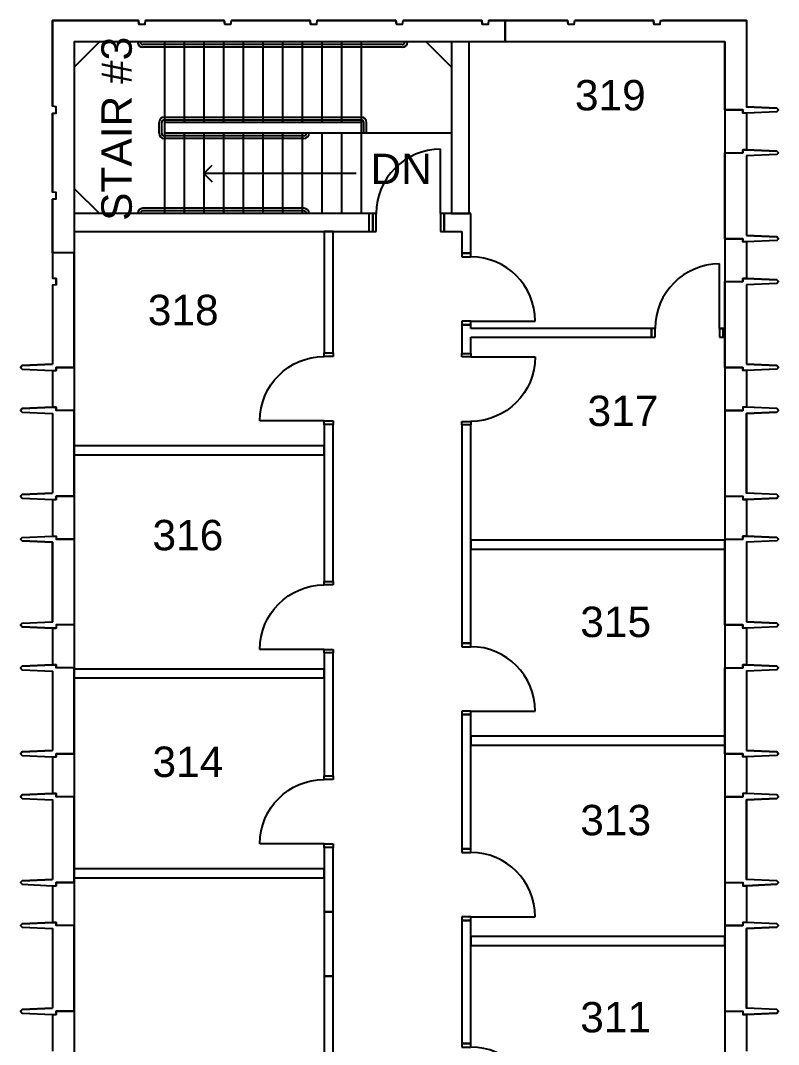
# Model space of a CAD drawing. Header units: inches. Extents: x 284 to 2008, y 299 to 1857.
# Drawn here: x 1196 to 1620, y 1284 to 1857 of the extents above; entities that cross this region are included whole.
import ezdxf

# ---------------------------------------------------------------- set-up
doc = ezdxf.new("R2010")
doc.units = ezdxf.units.IN
doc.header["$MEASUREMENT"] = 0
for name, color, linetype in [('A-DOOR', 4, 'Continuous'), ('A-FLOR-HRAL', 4, 'Continuous'), ('A-FLOR-STRS', 4, 'Continuous'), ('A-PFLR-NOTE', 3, 'Continuous'), ('A-WALL', 5, 'Continuous')]:
    doc.layers.add(name, color=color, linetype=linetype)
doc.styles.get("Standard").update_dxf_attribs({"font": 'arial.ttf'})

# ---------------------------------------------------------------- blocks, each defined once
blk = doc.blocks.new('D1 Metal_26')
at = {"color": 0, "linetype": 'ByBlock'}
for p, q in [((18, 0), (18, 36)), ((-18, 0), (-20, 0)), ((-20, 0), (-20, -5)), ((-18, -5), (-18, 0)), ((20, 0), (18, 0)), ((18, 0), (18, -5)), ((20, -5), (20, 0)), ((-20, -5), (-18, -5)), ((18, -5), (20, -5))]:
    blk.add_line(p, q, dxfattribs=at)
blk.add_arc((18, 0), 36, 90, 180, dxfattribs=at)
blk = doc.blocks.new('D1 Metal_24')
at = {"color": 0, "linetype": 'ByBlock'}
for p, q in [((18, 0), (18, 36)), ((-18, 0), (-20, 0)), ((-20, 0), (-20, -5)), ((-18, -5), (-18, 0)), ((20, 0), (18, 0)), ((18, 0), (18, -5)), ((20, -5), (20, 0)), ((-20, -5), (-18, -5)), ((18, -5), (20, -5))]:
    blk.add_line(p, q, dxfattribs=at)
blk.add_arc((18, 0), 36, 90, 180, dxfattribs=at)
blk = doc.blocks.new('D1 Metal_25')
at = {"color": 0, "linetype": 'ByBlock'}
for p, q in [((18, 0), (18, 36)), ((-18, 0), (-20, 0)), ((-20, 0), (-20, -5)), ((-18, -5), (-18, 0)), ((20, 0), (18, 0)), ((18, 0), (18, -5)), ((20, -5), (20, 0)), ((-20, -5), (-18, -5)), ((18, -5), (20, -5))]:
    blk.add_line(p, q, dxfattribs=at)
blk.add_arc((18, 0), 36, 90, 180, dxfattribs=at)
blk = doc.blocks.new('D1 Metal_51')
at = {"color": 0, "linetype": 'ByBlock'}
for p, q in [((18, 0), (18, 36)), ((-18, 0), (-20, 0)), ((-20, 0), (-20, -5)), ((-18, -5), (-18, 0)), ((20, 0), (18, 0)), ((18, 0), (18, -5)), ((20, -5), (20, 0)), ((-20, -5), (-18, -5)), ((18, -5), (20, -5))]:
    blk.add_line(p, q, dxfattribs=at)
blk.add_arc((18, 0), 36, 90, 180, dxfattribs=at)
blk = doc.blocks.new('D1 Metal_31')
at = {"color": 0, "linetype": 'ByBlock'}
for p, q in [((18, 0), (18, 36)), ((-18, 0), (-20, 0)), ((-20, 0), (-20, -10)), ((-18, -10), (-18, 0)), ((20, 0), (18, 0)), ((18, 0), (18, -10)), ((20, -10), (20, 0)), ((-20, -10), (-18, -10)), ((18, -10), (20, -10))]:
    blk.add_line(p, q, dxfattribs=at)
blk.add_arc((18, 0), 36, 90, 180, dxfattribs=at)

msp = doc.modelspace()

# ---------------------------------------------------------------- linework, layer by layer
at = {"layer": 'A-DOOR', "linetype": 'Continuous'}
for p, q in [((1392.59, 1748.78), (1390.59, 1748.78)), ((1392.59, 1738.78), (1392.59, 1748.78)), ((1390.59, 1738.78), (1392.59, 1738.78))]:
    msp.add_line(p, q, dxfattribs=at)
at = {"layer": 'A-FLOR-HRAL', "linetype": 'Continuous'}
for p, q in [((1409.09, 1843.27), (1264.09, 1843.27)), ((1409.09, 1841.77), (1264.09, 1841.77)), ((1273.09, 1793.78), (1273.09, 1799.78)), ((1274.59, 1793.78), (1274.59, 1799.78)), ((1276.09, 1802.78), (1386.09, 1802.78)), ((1276.09, 1801.28), (1386.09, 1801.28)), ((1387.59, 1793.78), (1387.59, 1799.78)), ((1389.09, 1793.78), (1389.09, 1799.78)), ((1354.09, 1792.28), (1276.09, 1792.28)), ((1354.09, 1790.78), (1276.09, 1790.78)), ((1354.09, 1751.79), (1264.09, 1751.79)), ((1354.09, 1750.29), (1264.09, 1750.29))]:
    msp.add_line(p, q, dxfattribs=at)
for centre, radius, start, end in [((1264.09, 1844.77), 3, 180, 270), ((1264.09, 1844.77), 1.5, 180, 270), ((1409.09, 1844.78), 3, 270, 360), ((1409.09, 1844.78), 1.5, 270, 360), ((1276.09, 1799.78), 3, 90, 180), ((1276.09, 1799.78), 1.5, 90, 180), ((1386.09, 1799.78), 3, 360, 90), ((1386.09, 1799.78), 1.5, 360, 90), ((1276.09, 1793.78), 3, 180, 270), ((1276.09, 1793.78), 1.5, 180, 270), ((1354.09, 1793.78), 3, 270, 360), ((1354.09, 1793.78), 1.5, 270, 360), ((1264.09, 1748.79), 3, 90, 180), ((1264.09, 1748.79), 1.5, 90, 180), ((1354.09, 1748.79), 3, 360, 90), ((1354.09, 1748.79), 1.5, 360, 90)]:
    msp.add_arc(centre, radius, start, end, dxfattribs=at)
at = {"layer": 'A-FLOR-STRS', "linetype": 'Continuous'}
for p, q in [((1276.09, 1844.78), (1276.09, 1748.78)), ((1287.09, 1844.78), (1287.09, 1799.78)), ((1298.09, 1844.78), (1298.09, 1799.78)), ((1309.09, 1844.78), (1309.09, 1799.78)), ((1320.09, 1844.78), (1320.09, 1799.78)), ((1331.09, 1844.78), (1331.09, 1799.78)), ((1342.09, 1844.78), (1342.09, 1799.78)), ((1353.09, 1844.78), (1353.09, 1799.78)), ((1364.09, 1844.78), (1364.09, 1799.78)), ((1375.09, 1844.78), (1375.09, 1799.78)), ((1386.09, 1844.78), (1386.09, 1793.78)), ((1287.09, 1793.78), (1287.09, 1748.78)), ((1298.09, 1793.78), (1298.09, 1748.78)), ((1309.09, 1793.78), (1309.09, 1748.78)), ((1320.09, 1793.78), (1320.09, 1748.78)), ((1331.09, 1793.78), (1331.09, 1748.78)), ((1342.09, 1793.78), (1342.09, 1748.78)), ((1353.09, 1793.78), (1353.09, 1748.78)), ((1364.09, 1793.78), (1364.09, 1748.78)), ((1375.09, 1793.78), (1375.09, 1748.78)), ((1386.09, 1793.78), (1386.09, 1748.78))]:
    msp.add_line(p, q, dxfattribs=at)
at = {"layer": 'A-PFLR-NOTE'}
for p, q in [((1298.09, 1771.28), (1302.75, 1775.94)), ((1383.38, 1771.28), (1298.09, 1771.28)), ((1298.09, 1771.28), (1302.75, 1766.61))]:
    msp.add_line(p, q, dxfattribs=at)
at = {"layer": 'A-WALL', "linetype": 'Continuous'}
for p, q in [((1213.59, 1856.78), (1213.59, 1808.78)), ((1261.59, 1856.78), (1213.59, 1856.78)), ((1261.84, 1854.78), (1261.59, 1856.78)), ((1265.34, 1854.78), (1265.59, 1856.78)), ((1309.59, 1856.78), (1265.59, 1856.78)), ((1309.84, 1854.78), (1309.59, 1856.78)), ((1313.34, 1854.78), (1313.59, 1856.78)), ((1357.59, 1856.78), (1313.59, 1856.78)), ((1357.84, 1854.78), (1357.59, 1856.78)), ((1361.34, 1854.78), (1361.59, 1856.78)), ((1405.59, 1856.78), (1361.59, 1856.78)), ((1405.84, 1854.78), (1405.59, 1856.78)), ((1409.34, 1854.78), (1409.59, 1856.78)), ((1453.59, 1856.78), (1409.59, 1856.78)), ((1453.84, 1854.78), (1453.59, 1856.78)), ((1457.34, 1854.78), (1457.59, 1856.78)), ((1501.59, 1856.78), (1457.59, 1856.78)), ((1501.84, 1854.78), (1501.59, 1856.78)), ((1505.34, 1854.78), (1505.59, 1856.78)), ((1549.59, 1856.78), (1505.59, 1856.78)), ((1549.84, 1854.78), (1549.59, 1856.78)), ((1553.34, 1854.78), (1553.59, 1856.78)), ((1601.59, 1856.78), (1554.68, 1856.78)), ((1601.59, 1856.78), (1601.59, 1808.53)), ((1261.84, 1854.78), (1265.34, 1854.78)), ((1309.84, 1854.78), (1313.34, 1854.78)), ((1357.84, 1854.78), (1361.34, 1854.78)), ((1405.84, 1854.78), (1409.34, 1854.78)), ((1453.84, 1854.78), (1457.34, 1854.78)), ((1501.84, 1854.78), (1505.34, 1854.78)), ((1549.84, 1854.78), (1553.34, 1854.78)), ((1225.59, 1844.78), (1225.59, 1662.78)), ((1589.59, 1844.78), (1225.59, 1844.78)), ((1225.59, 1830.64), (1239.73, 1844.78)), ((1436.59, 1830.64), (1422.45, 1844.78)), ((1436.59, 1844.78), (1436.59, 1748.78)), ((1446.59, 1844.78), (1436.59, 1844.78)), ((1446.59, 1748.78), (1446.59, 1844.78)), ((1589.59, 1844.78), (1589.59, 1806.78)), ((1215.59, 1808.53), (1213.59, 1808.78)), ((1215.59, 1805.03), (1213.59, 1804.78)), ((1213.59, 1804.78), (1213.59, 1760.78)), ((1215.59, 1805.03), (1215.59, 1808.53)), ((1589.59, 1806.78), (1589.59, 1782.78)), ((1589.59, 1806.78), (1599.59, 1806.78)), ((1599.59, 1806.78), (1599.59, 1805.03)), ((1601.59, 1805.03), (1599.59, 1805.03)), ((1618.59, 1807.78), (1601.59, 1808.53)), ((1618.59, 1805.78), (1601.59, 1805.03)), ((1601.59, 1805.03), (1601.59, 1784.53)), ((1619.59, 1806.78), (1618.59, 1807.78)), ((1619.59, 1806.78), (1618.59, 1805.78)), ((1386.09, 1799.78), (1276.09, 1799.78)), ((1436.59, 1793.78), (1276.09, 1793.78)), ((1589.59, 1782.78), (1589.59, 1734.78)), ((1589.59, 1782.78), (1599.59, 1782.78)), ((1601.59, 1784.53), (1599.59, 1784.53)), ((1599.59, 1784.53), (1599.59, 1782.78)), ((1618.59, 1783.78), (1601.59, 1784.53)), ((1618.59, 1781.78), (1601.59, 1781.03)), ((1601.59, 1781.03), (1601.59, 1736.53)), ((1619.59, 1782.78), (1618.59, 1783.78)), ((1619.59, 1782.78), (1618.59, 1781.78)), ((1215.59, 1760.53), (1213.59, 1760.78)), ((1215.59, 1757.03), (1215.59, 1760.53)), ((1225.59, 1762.92), (1239.73, 1748.78)), ((1215.59, 1757.03), (1213.59, 1756.78)), ((1213.59, 1756.78), (1213.59, 1712.78)), ((1390.59, 1748.78), (1225.59, 1748.78)), ((1225.59, 1748.78), (1225.59, 1738.78)), ((1390.59, 1738.78), (1390.59, 1748.78)), ((1447.46, 1748.78), (1432.59, 1748.78)), ((1432.59, 1748.78), (1432.59, 1738.78)), ((1436.59, 1748.78), (1446.59, 1748.78)), ((1447.46, 1738.78), (1447.46, 1748.78)), ((1225.59, 1738.78), (1390.59, 1738.78)), ((1370.46, 1738.78), (1365.46, 1738.78)), ((1365.46, 1738.78), (1365.46, 1670.9)), ((1370.46, 1670.9), (1370.46, 1738.78)), ((1432.59, 1738.78), (1442.46, 1738.78)), ((1442.46, 1738.78), (1442.46, 1726.65)), ((1447.46, 1726.65), (1447.46, 1738.78)), ((1618.59, 1735.78), (1601.59, 1736.53)), ((1619.59, 1734.78), (1618.59, 1735.78)), ((1589.59, 1734.78), (1589.59, 1710.78)), ((1589.59, 1734.78), (1599.59, 1734.78)), ((1599.59, 1734.78), (1599.59, 1733.03)), ((1601.59, 1733.03), (1599.59, 1733.03)), ((1618.59, 1733.78), (1601.59, 1733.03)), ((1601.59, 1733.03), (1601.59, 1712.53)), ((1619.59, 1734.78), (1618.59, 1733.78)), ((1442.46, 1726.65), (1447.46, 1726.65)), ((1215.59, 1712.53), (1213.59, 1712.78)), ((1215.59, 1709.03), (1215.59, 1712.53)), ((1601.59, 1712.53), (1599.59, 1712.53)), ((1599.59, 1712.53), (1599.59, 1710.78)), ((1618.59, 1711.78), (1601.59, 1712.53)), ((1215.59, 1709.03), (1213.59, 1708.78)), ((1213.59, 1708.78), (1213.59, 1664.53)), ((1589.59, 1710.78), (1589.59, 1662.78)), ((1589.59, 1710.78), (1599.59, 1710.78)), ((1618.59, 1709.78), (1601.59, 1709.03)), ((1601.59, 1709.03), (1601.59, 1664.53)), ((1619.59, 1710.78), (1618.59, 1711.78)), ((1619.59, 1710.78), (1618.59, 1709.78)), ((1442.46, 1686.65), (1442.46, 1670.65)), ((1447.46, 1686.65), (1442.46, 1686.65)), ((1447.46, 1684.65), (1447.46, 1686.65)), ((1548.59, 1684.65), (1447.46, 1684.65)), ((1548.59, 1679.65), (1548.59, 1684.65)), ((1586.59, 1684.65), (1586.59, 1679.65)), ((1586.59, 1684.65), (1589.59, 1684.65)), ((1588.59, 1679.65), (1588.59, 1684.65)), ((1589.59, 1684.65), (1588.59, 1684.65)), ((1589.59, 1679.65), (1589.59, 1684.65)), ((1447.46, 1679.65), (1548.59, 1679.65)), ((1447.46, 1670.65), (1447.46, 1679.65)), ((1586.59, 1679.65), (1589.59, 1679.65)), ((1588.59, 1679.65), (1589.59, 1679.65)), ((1365.46, 1670.9), (1370.46, 1670.9)), ((1442.46, 1670.65), (1447.46, 1670.65)), ((1195.59, 1662.78), (1196.59, 1663.78)), ((1195.59, 1662.78), (1196.59, 1661.78)), ((1196.59, 1663.78), (1213.59, 1664.53)), ((1196.59, 1661.78), (1213.59, 1661.03)), ((1213.59, 1661.03), (1213.59, 1640.53)), ((1213.59, 1661.03), (1215.59, 1661.03)), ((1215.59, 1662.78), (1215.59, 1661.03)), ((1225.59, 1662.78), (1215.59, 1662.78)), ((1225.59, 1662.78), (1225.59, 1638.78)), ((1589.59, 1662.78), (1589.59, 1638.78)), ((1589.59, 1662.78), (1599.59, 1662.78)), ((1599.59, 1662.78), (1599.59, 1661.03)), ((1601.59, 1661.03), (1599.59, 1661.03)), ((1618.59, 1663.78), (1601.59, 1664.53)), ((1618.59, 1661.78), (1601.59, 1661.03)), ((1601.59, 1661.03), (1601.59, 1640.53)), ((1619.59, 1662.78), (1618.59, 1663.78)), ((1619.59, 1662.78), (1618.59, 1661.78)), ((1195.59, 1638.78), (1196.59, 1639.78)), ((1195.59, 1638.78), (1196.59, 1637.78)), ((1196.59, 1639.78), (1213.59, 1640.53)), ((1196.59, 1637.78), (1213.59, 1637.03)), ((1213.59, 1640.53), (1215.59, 1640.53)), ((1215.59, 1640.53), (1215.59, 1638.78)), ((1225.59, 1638.78), (1215.59, 1638.78)), ((1225.59, 1638.78), (1225.59, 1590.78)), ((1589.59, 1638.78), (1589.59, 1590.78)), ((1589.59, 1638.78), (1599.59, 1638.78)), ((1601.59, 1640.53), (1599.59, 1640.53)), ((1599.59, 1640.53), (1599.59, 1638.78)), ((1618.59, 1639.78), (1601.59, 1640.53)), ((1618.59, 1637.78), (1601.59, 1637.03)), ((1619.59, 1638.78), (1618.59, 1639.78)), ((1619.59, 1638.78), (1618.59, 1637.78)), ((1213.59, 1637.03), (1213.59, 1592.53)), ((1601.59, 1637.03), (1601.59, 1592.53)), ((1370.46, 1630.9), (1365.46, 1630.9)), ((1365.46, 1630.9), (1365.46, 1543.15)), ((1370.46, 1543.15), (1370.46, 1630.9)), ((1442.46, 1630.65), (1442.46, 1508.65)), ((1447.46, 1630.65), (1442.46, 1630.65)), ((1447.46, 1508.65), (1447.46, 1630.65)), ((1365.46, 1618.9), (1225.59, 1618.9)), ((1225.59, 1618.9), (1225.59, 1613.9)), ((1365.46, 1613.9), (1365.46, 1618.9)), ((1225.59, 1613.9), (1365.46, 1613.9)), ((1195.59, 1590.78), (1196.59, 1591.78)), ((1196.59, 1591.78), (1213.59, 1592.53)), ((1618.59, 1591.78), (1601.59, 1592.53)), ((1619.59, 1590.78), (1618.59, 1591.78)), ((1195.59, 1590.78), (1196.59, 1589.78)), ((1196.59, 1589.78), (1213.59, 1589.03)), ((1213.59, 1589.03), (1213.59, 1568.53)), ((1213.59, 1589.03), (1215.59, 1589.03)), ((1215.59, 1590.78), (1215.59, 1589.03)), ((1225.59, 1590.78), (1215.59, 1590.78)), ((1225.59, 1590.78), (1225.59, 1566.78)), ((1589.59, 1590.78), (1589.59, 1566.78)), ((1589.59, 1590.78), (1599.59, 1590.78)), ((1599.59, 1590.78), (1599.59, 1589.03)), ((1601.59, 1589.03), (1599.59, 1589.03)), ((1618.59, 1589.78), (1601.59, 1589.03)), ((1601.59, 1589.03), (1601.59, 1568.53)), ((1619.59, 1590.78), (1618.59, 1589.78)), ((1195.59, 1566.78), (1196.59, 1567.78)), ((1195.59, 1566.78), (1196.59, 1565.78)), ((1196.59, 1567.78), (1213.59, 1568.53)), ((1196.59, 1565.78), (1213.59, 1565.03)), ((1213.59, 1568.53), (1215.59, 1568.53)), ((1213.59, 1565.03), (1213.59, 1520.53)), ((1215.59, 1568.53), (1215.59, 1566.78)), ((1225.59, 1566.78), (1215.59, 1566.78)), ((1225.59, 1566.78), (1225.59, 1518.78)), ((1589.59, 1566.15), (1447.46, 1566.15)), ((1447.46, 1566.15), (1447.46, 1561.15)), ((1589.59, 1566.78), (1589.59, 1518.78)), ((1589.59, 1566.78), (1599.59, 1566.78)), ((1589.59, 1561.15), (1589.59, 1566.15)), ((1601.59, 1568.53), (1599.59, 1568.53)), ((1599.59, 1568.53), (1599.59, 1566.78)), ((1618.59, 1567.78), (1601.59, 1568.53)), ((1618.59, 1565.78), (1601.59, 1565.03)), ((1601.59, 1565.03), (1601.59, 1520.53)), ((1619.59, 1566.78), (1618.59, 1567.78)), ((1619.59, 1566.78), (1618.59, 1565.78)), ((1447.46, 1561.15), (1589.59, 1561.15)), ((1365.46, 1543.15), (1370.46, 1543.15)), ((1195.59, 1518.78), (1196.59, 1519.78)), ((1195.59, 1518.78), (1196.59, 1517.78)), ((1196.59, 1519.78), (1213.59, 1520.53)), ((1196.59, 1517.78), (1213.59, 1517.03)), ((1215.59, 1518.78), (1215.59, 1517.03)), ((1225.59, 1518.78), (1215.59, 1518.78)), ((1225.59, 1518.78), (1225.59, 1494.78)), ((1589.59, 1518.78), (1589.59, 1494.78)), ((1589.59, 1518.78), (1599.59, 1518.78)), ((1599.59, 1518.78), (1599.59, 1517.03)), ((1618.59, 1519.78), (1601.59, 1520.53)), ((1618.59, 1517.78), (1601.59, 1517.03)), ((1619.59, 1518.78), (1618.59, 1519.78)), ((1619.59, 1518.78), (1618.59, 1517.78)), ((1213.59, 1517.03), (1213.59, 1496.53)), ((1213.59, 1517.03), (1215.59, 1517.03)), ((1601.59, 1517.03), (1599.59, 1517.03)), ((1601.59, 1517.03), (1601.59, 1496.53)), ((1442.46, 1508.65), (1447.46, 1508.65)), ((1370.46, 1503.15), (1365.46, 1503.15)), ((1365.46, 1503.15), (1365.46, 1434.4)), ((1370.46, 1434.4), (1370.46, 1503.15)), ((1195.59, 1494.78), (1196.59, 1495.78)), ((1195.59, 1494.78), (1196.59, 1493.78)), ((1196.59, 1495.78), (1213.59, 1496.53)), ((1213.59, 1496.53), (1215.59, 1496.53)), ((1215.59, 1496.53), (1215.59, 1494.78)), ((1225.59, 1494.78), (1215.59, 1494.78)), ((1225.59, 1494.78), (1225.59, 1446.78)), ((1589.59, 1494.78), (1589.59, 1446.78)), ((1589.59, 1494.78), (1599.59, 1494.78)), ((1601.59, 1496.53), (1599.59, 1496.53)), ((1599.59, 1496.53), (1599.59, 1494.78)), ((1618.59, 1495.78), (1601.59, 1496.53)), ((1619.59, 1494.78), (1618.59, 1495.78)), ((1619.59, 1494.78), (1618.59, 1493.78)), ((1196.59, 1493.78), (1213.59, 1493.03)), ((1213.59, 1493.03), (1213.59, 1448.53)), ((1365.46, 1494.15), (1225.59, 1494.15)), ((1225.59, 1494.15), (1225.59, 1489.15)), ((1225.59, 1489.15), (1365.46, 1489.15)), ((1365.46, 1489.15), (1365.46, 1494.15)), ((1618.59, 1493.78), (1601.59, 1493.03)), ((1601.59, 1493.03), (1601.59, 1448.53)), ((1442.46, 1468.65), (1442.46, 1393.65)), ((1447.46, 1468.65), (1442.46, 1468.65)), ((1447.46, 1393.65), (1447.46, 1468.65)), ((1589.59, 1456.65), (1447.46, 1456.65)), ((1447.46, 1456.65), (1447.46, 1451.65)), ((1589.59, 1451.65), (1589.59, 1456.65)), ((1447.46, 1451.65), (1589.59, 1451.65)), ((1195.59, 1446.78), (1196.59, 1447.78)), ((1195.59, 1446.78), (1196.59, 1445.78)), ((1196.59, 1447.78), (1213.59, 1448.53)), ((1196.59, 1445.78), (1213.59, 1445.03)), ((1213.59, 1445.03), (1213.59, 1424.53)), ((1213.59, 1445.03), (1215.59, 1445.03)), ((1215.59, 1446.78), (1215.59, 1445.03)), ((1225.59, 1446.78), (1215.59, 1446.78)), ((1225.59, 1446.78), (1225.59, 1422.78)), ((1589.59, 1446.78), (1589.59, 1422.78)), ((1589.59, 1446.78), (1599.59, 1446.78)), ((1599.59, 1446.78), (1599.59, 1445.03)), ((1601.59, 1445.03), (1599.59, 1445.03)), ((1618.59, 1447.78), (1601.59, 1448.53)), ((1618.59, 1445.78), (1601.59, 1445.03)), ((1601.59, 1445.03), (1601.59, 1424.53)), ((1619.59, 1446.78), (1618.59, 1447.78)), ((1619.59, 1446.78), (1618.59, 1445.78)), ((1365.46, 1434.4), (1370.46, 1434.4)), ((1195.59, 1422.78), (1196.59, 1423.78)), ((1195.59, 1422.78), (1196.59, 1421.78)), ((1196.59, 1423.78), (1213.59, 1424.53)), ((1196.59, 1421.78), (1213.59, 1421.03)), ((1213.59, 1424.53), (1215.59, 1424.53)), ((1213.59, 1421.03), (1213.59, 1376.53)), ((1215.59, 1424.53), (1215.59, 1422.78)), ((1225.59, 1422.78), (1215.59, 1422.78)), ((1225.59, 1422.78), (1225.59, 1374.78)), ((1589.59, 1422.78), (1589.59, 1374.78)), ((1589.59, 1422.78), (1599.59, 1422.78)), ((1601.59, 1424.53), (1599.59, 1424.53)), ((1599.59, 1424.53), (1599.59, 1422.78)), ((1618.59, 1423.78), (1601.59, 1424.53)), ((1618.59, 1421.78), (1601.59, 1421.03)), ((1601.59, 1421.03), (1601.59, 1376.53)), ((1619.59, 1422.78), (1618.59, 1423.78)), ((1619.59, 1422.78), (1618.59, 1421.78)), ((1370.46, 1394.4), (1365.46, 1394.4)), ((1365.46, 1394.4), (1365.46, 1358.4)), ((1370.46, 1358.4), (1370.46, 1394.4)), ((1442.46, 1393.65), (1447.46, 1393.65)), ((1365.46, 1382.4), (1225.59, 1382.4)), ((1225.59, 1382.4), (1225.59, 1377.4)), ((1365.46, 1377.4), (1365.46, 1382.4)), ((1195.59, 1374.78), (1196.59, 1375.78)), ((1195.59, 1374.78), (1196.59, 1373.78)), ((1196.59, 1375.78), (1213.59, 1376.53)), ((1215.59, 1374.78), (1215.59, 1373.03)), ((1225.59, 1374.78), (1215.59, 1374.78)), ((1225.59, 1377.4), (1365.46, 1377.4)), ((1225.59, 1374.78), (1225.59, 1350.78)), ((1589.59, 1374.78), (1589.59, 1350.78)), ((1589.59, 1374.78), (1599.59, 1374.78)), ((1599.59, 1374.78), (1599.59, 1373.03)), ((1618.59, 1375.78), (1601.59, 1376.53)), ((1619.59, 1374.78), (1618.59, 1375.78)), ((1619.59, 1374.78), (1618.59, 1373.78)), ((1196.59, 1373.78), (1213.59, 1373.03)), ((1213.59, 1373.03), (1213.59, 1352.53)), ((1213.59, 1373.03), (1215.59, 1373.03)), ((1601.59, 1373.03), (1599.59, 1373.03)), ((1618.59, 1373.78), (1601.59, 1373.03)), ((1601.59, 1373.03), (1601.59, 1352.53)), ((1370.46, 1358.4), (1365.46, 1358.4)), ((1365.46, 1358.4), (1365.46, 1322.4)), ((1365.46, 1358.4), (1370.46, 1358.4)), ((1370.46, 1322.4), (1370.46, 1358.4)), ((1195.59, 1350.78), (1196.59, 1351.78)), ((1196.59, 1351.78), (1213.59, 1352.53)), ((1213.59, 1352.53), (1215.59, 1352.53)), ((1215.59, 1352.53), (1215.59, 1350.78)), ((1442.46, 1353.65), (1442.46, 1284.78)), ((1447.46, 1353.65), (1442.46, 1353.65)), ((1447.46, 1284.78), (1447.46, 1353.65)), ((1601.59, 1352.53), (1599.59, 1352.53)), ((1599.59, 1352.53), (1599.59, 1350.78)), ((1618.59, 1351.78), (1601.59, 1352.53)), ((1619.59, 1350.78), (1618.59, 1351.78)), ((1195.59, 1350.78), (1196.59, 1349.78)), ((1196.59, 1349.78), (1213.59, 1349.03)), ((1213.59, 1349.03), (1213.59, 1304.53)), ((1225.59, 1350.78), (1215.59, 1350.78)), ((1225.59, 1350.78), (1225.59, 1302.78)), ((1589.59, 1350.78), (1589.59, 1302.78)), ((1589.59, 1350.78), (1599.59, 1350.78)), ((1618.59, 1349.78), (1601.59, 1349.03)), ((1601.59, 1349.03), (1601.59, 1304.53)), ((1619.59, 1350.78), (1618.59, 1349.78)), ((1589.59, 1344.65), (1447.46, 1344.65)), ((1447.46, 1344.65), (1447.46, 1339.65)), ((1589.59, 1339.65), (1589.59, 1344.65)), ((1447.46, 1339.65), (1589.59, 1339.65)), ((1365.46, 1322.4), (1370.46, 1322.4)), ((1365.46, 1322.4), (1365.46, 1249.65)), ((1370.46, 1322.4), (1365.46, 1322.4)), ((1370.46, 1249.65), (1370.46, 1322.4)), ((1195.59, 1302.78), (1196.59, 1303.78)), ((1195.59, 1302.78), (1196.59, 1301.78)), ((1196.59, 1303.78), (1213.59, 1304.53)), ((1196.59, 1301.78), (1213.59, 1301.03)), ((1213.59, 1301.03), (1213.59, 1280.53)), ((1213.59, 1301.03), (1215.59, 1301.03)), ((1215.59, 1302.78), (1215.59, 1301.03)), ((1225.59, 1302.78), (1215.59, 1302.78)), ((1225.59, 1302.78), (1225.59, 1278.78)), ((1589.59, 1302.78), (1589.59, 1278.78)), ((1589.59, 1302.78), (1599.59, 1302.78)), ((1599.59, 1302.78), (1599.59, 1301.03)), ((1601.59, 1301.03), (1599.59, 1301.03)), ((1618.59, 1303.78), (1601.59, 1304.53)), ((1618.59, 1301.78), (1601.59, 1301.03)), ((1601.59, 1301.03), (1601.59, 1280.53)), ((1619.59, 1302.78), (1618.59, 1303.78)), ((1619.59, 1302.78), (1618.59, 1301.78)), ((1442.46, 1284.78), (1447.46, 1284.78))]:
    msp.add_line(p, q, dxfattribs=at)
for points in [[(1225.59, 1726.85), (1213.59, 1726.85), (1213.59, 1756.78), (1215.59, 1757.03), (1215.59, 1760.53), (1213.59, 1760.78), (1213.59, 1804.78), (1215.59, 1805.03), (1215.59, 1808.53), (1213.59, 1808.78), (1213.59, 1856.78), (1261.59, 1856.78), (1261.84, 1854.78), (1265.34, 1854.78), (1265.59, 1856.78), (1309.59, 1856.78), (1309.84, 1854.78), (1313.34, 1854.78), (1313.59, 1856.78), (1357.59, 1856.78), (1357.84, 1854.78), (1361.34, 1854.78), (1361.59, 1856.78), (1405.59, 1856.78), (1405.84, 1854.78), (1409.34, 1854.78), (1409.59, 1856.78), (1453.59, 1856.78), (1453.84, 1854.78), (1457.34, 1854.78), (1457.59, 1856.78), (1466.75, 1856.78), (1466.75, 1844.78), (1225.59, 1844.78)], [(1553.59, 1856.78), (1601.59, 1856.78), (1601.59, 1808.53), (1618.59, 1807.78), (1619.59, 1806.78), (1618.59, 1805.78), (1601.59, 1805.03), (1599.59, 1805.03), (1599.59, 1806.78), (1589.59, 1806.78), (1589.59, 1844.78), (1466.75, 1844.78), (1466.75, 1856.78), (1501.59, 1856.78), (1501.84, 1854.78), (1505.34, 1854.78), (1505.59, 1856.78), (1549.59, 1856.78), (1549.84, 1854.78), (1553.34, 1854.78)], [(1601.59, 1736.53), (1618.59, 1735.78), (1619.59, 1734.78), (1618.59, 1733.78), (1601.59, 1733.03), (1599.59, 1733.03), (1599.59, 1734.78), (1589.59, 1734.78), (1589.59, 1782.78), (1599.59, 1782.78), (1599.59, 1784.53), (1601.59, 1784.53), (1618.59, 1783.78), (1619.59, 1782.78), (1618.59, 1781.78), (1601.59, 1781.03)], [(1213.59, 1664.53), (1196.59, 1663.78), (1195.59, 1662.78), (1196.59, 1661.78), (1213.59, 1661.03), (1215.59, 1661.03), (1215.59, 1662.78), (1225.59, 1662.78), (1225.59, 1726.85), (1213.59, 1726.85), (1213.59, 1712.78), (1215.59, 1712.53), (1215.59, 1709.03), (1213.59, 1708.78)], [(1601.59, 1664.53), (1618.59, 1663.78), (1619.59, 1662.78), (1618.59, 1661.78), (1601.59, 1661.03), (1599.59, 1661.03), (1599.59, 1662.78), (1589.59, 1662.78), (1589.59, 1710.78), (1599.59, 1710.78), (1599.59, 1712.53), (1601.59, 1712.53), (1618.59, 1711.78), (1619.59, 1710.78), (1618.59, 1709.78), (1601.59, 1709.03)], [(1213.59, 1592.53), (1196.59, 1591.78), (1195.59, 1590.78), (1196.59, 1589.78), (1213.59, 1589.03), (1215.59, 1589.03), (1215.59, 1590.78), (1225.59, 1590.78), (1225.59, 1638.78), (1215.59, 1638.78), (1215.59, 1640.53), (1213.59, 1640.53), (1196.59, 1639.78), (1195.59, 1638.78), (1196.59, 1637.78), (1213.59, 1637.03)], [(1589.59, 1590.78), (1599.59, 1590.78), (1599.59, 1589.03), (1601.59, 1589.03), (1618.59, 1589.78), (1619.59, 1590.78), (1618.59, 1591.78), (1601.59, 1592.53), (1601.59, 1637.03), (1618.59, 1637.78), (1619.59, 1638.78), (1618.59, 1639.78), (1601.59, 1640.53), (1599.59, 1640.53), (1599.59, 1638.78), (1589.59, 1638.78)], [(1225.59, 1518.78), (1215.59, 1518.78), (1215.59, 1517.03), (1213.59, 1517.03), (1196.59, 1517.78), (1195.59, 1518.78), (1196.59, 1519.78), (1213.59, 1520.53), (1213.59, 1565.03), (1196.59, 1565.78), (1195.59, 1566.78), (1196.59, 1567.78), (1213.59, 1568.53), (1215.59, 1568.53), (1215.59, 1566.78), (1225.59, 1566.78)], [(1601.59, 1520.53), (1618.59, 1519.78), (1619.59, 1518.78), (1618.59, 1517.78), (1601.59, 1517.03), (1599.59, 1517.03), (1599.59, 1518.78), (1589.59, 1518.78), (1589.59, 1566.78), (1599.59, 1566.78), (1599.59, 1568.53), (1601.59, 1568.53), (1618.59, 1567.78), (1619.59, 1566.78), (1618.59, 1565.78), (1601.59, 1565.03)], [(1213.59, 1448.53), (1196.59, 1447.78), (1195.59, 1446.78), (1196.59, 1445.78), (1213.59, 1445.03), (1215.59, 1445.03), (1215.59, 1446.78), (1225.59, 1446.78), (1225.59, 1494.78), (1215.59, 1494.78), (1215.59, 1496.53), (1213.59, 1496.53), (1196.59, 1495.78), (1195.59, 1494.78), (1196.59, 1493.78), (1213.59, 1493.03)], [(1601.59, 1448.53), (1618.59, 1447.78), (1619.59, 1446.78), (1618.59, 1445.78), (1601.59, 1445.03), (1599.59, 1445.03), (1599.59, 1446.78), (1589.59, 1446.78), (1589.59, 1494.78), (1599.59, 1494.78), (1599.59, 1496.53), (1601.59, 1496.53), (1618.59, 1495.78), (1619.59, 1494.78), (1618.59, 1493.78), (1601.59, 1493.03)], [(1213.59, 1376.53), (1196.59, 1375.78), (1195.59, 1374.78), (1196.59, 1373.78), (1213.59, 1373.03), (1215.59, 1373.03), (1215.59, 1374.78), (1225.59, 1374.78), (1225.59, 1422.78), (1215.59, 1422.78), (1215.59, 1424.53), (1213.59, 1424.53), (1196.59, 1423.78), (1195.59, 1422.78), (1196.59, 1421.78), (1213.59, 1421.03)], [(1589.59, 1374.78), (1599.59, 1374.78), (1599.59, 1373.03), (1601.59, 1373.03), (1618.59, 1373.78), (1619.59, 1374.78), (1618.59, 1375.78), (1601.59, 1376.53), (1601.59, 1421.03), (1618.59, 1421.78), (1619.59, 1422.78), (1618.59, 1423.78), (1601.59, 1424.53), (1599.59, 1424.53), (1599.59, 1422.78), (1589.59, 1422.78)], [(1213.59, 1304.53), (1196.59, 1303.78), (1195.59, 1302.78), (1196.59, 1301.78), (1213.59, 1301.03), (1215.59, 1301.03), (1215.59, 1302.78), (1225.59, 1302.78), (1225.59, 1350.78), (1215.59, 1350.78), (1215.59, 1352.53), (1213.59, 1352.53), (1196.59, 1351.78), (1195.59, 1350.78), (1196.59, 1349.78), (1213.59, 1349.03)], [(1589.59, 1302.78), (1599.59, 1302.78), (1599.59, 1301.03), (1601.59, 1301.03), (1618.59, 1301.78), (1619.59, 1302.78), (1618.59, 1303.78), (1601.59, 1304.53), (1601.59, 1349.03), (1618.59, 1349.78), (1619.59, 1350.78), (1618.59, 1351.78), (1601.59, 1352.53), (1599.59, 1352.53), (1599.59, 1350.78), (1589.59, 1350.78)]]:
    msp.add_lwpolyline(points, close=True, dxfattribs=at)

# ---------------------------------------------------------------- block references
at = {"layer": 'A-DOOR', "linetype": 'Continuous'}
for name, p in [('D1 Metal_31', (1412.59, 1748.78)), ('D1 Metal_51', (1568.59, 1684.65))]:
    msp.add_blockref(name, p, dxfattribs=at)
at = {"layer": 'A-DOOR', "linetype": 'Continuous', "rotation": 270}
for p in [(1447.46, 1706.65), (1447.46, 1488.65), (1447.46, 1373.65), (1447.46, 1264.78)]:
    msp.add_blockref('D1 Metal_26', p, dxfattribs=at)
at = {"layer": 'A-DOOR', "linetype": 'Continuous', "xscale": -1}
for name, p, rotation in [('D1 Metal_24', (1365.46, 1650.9), 90), ('D1 Metal_25', (1447.46, 1650.65), 270), ('D1 Metal_25', (1365.46, 1523.15), 90), ('D1 Metal_25', (1365.46, 1414.4), 90)]:
    msp.add_blockref(name, p, dxfattribs=dict(at, rotation=rotation))

# ---------------------------------------------------------------- texts
at = {"layer": 'A-PFLR-NOTE', "insert": (1249.46, 1796.2), "char_height": 17, "width": 152.9258, "attachment_point": 5, "rotation": 90}
msp.add_mtext('STAIR #3', dxfattribs=at)
at = {"layer": 'A-PFLR-NOTE', "char_height": 17, "width": 17.7397, "attachment_point": 5}
for s, insert, line_spacing_factor in [('319', (1525.51, 1814.89), 0.983041), ('318', (1286.61, 1694.8), 0.982227), ('317', (1532.56, 1638.39), 0.983041), ('316', (1289.22, 1568.92), 0.982227), ('315', (1528.51, 1520.4), 0.993025), ('314', (1289.22, 1442.19), 0.983041), ('313', (1528.51, 1409.59), 0.983041), ('311', (1528.51, 1299.38), 0.983041)]:
    msp.add_mtext(s, dxfattribs=dict(at, insert=insert, line_spacing_factor=line_spacing_factor))
at = {"layer": 'A-PFLR-NOTE', "insert": (1408.54, 1773.79), "char_height": 17, "width": 17.7397, "attachment_point": 5}
msp.add_mtext('\\A1;{\\fArial|b0|i0|c0|p34;DN}', dxfattribs=at)

doc.saveas('drawing.dxf')
